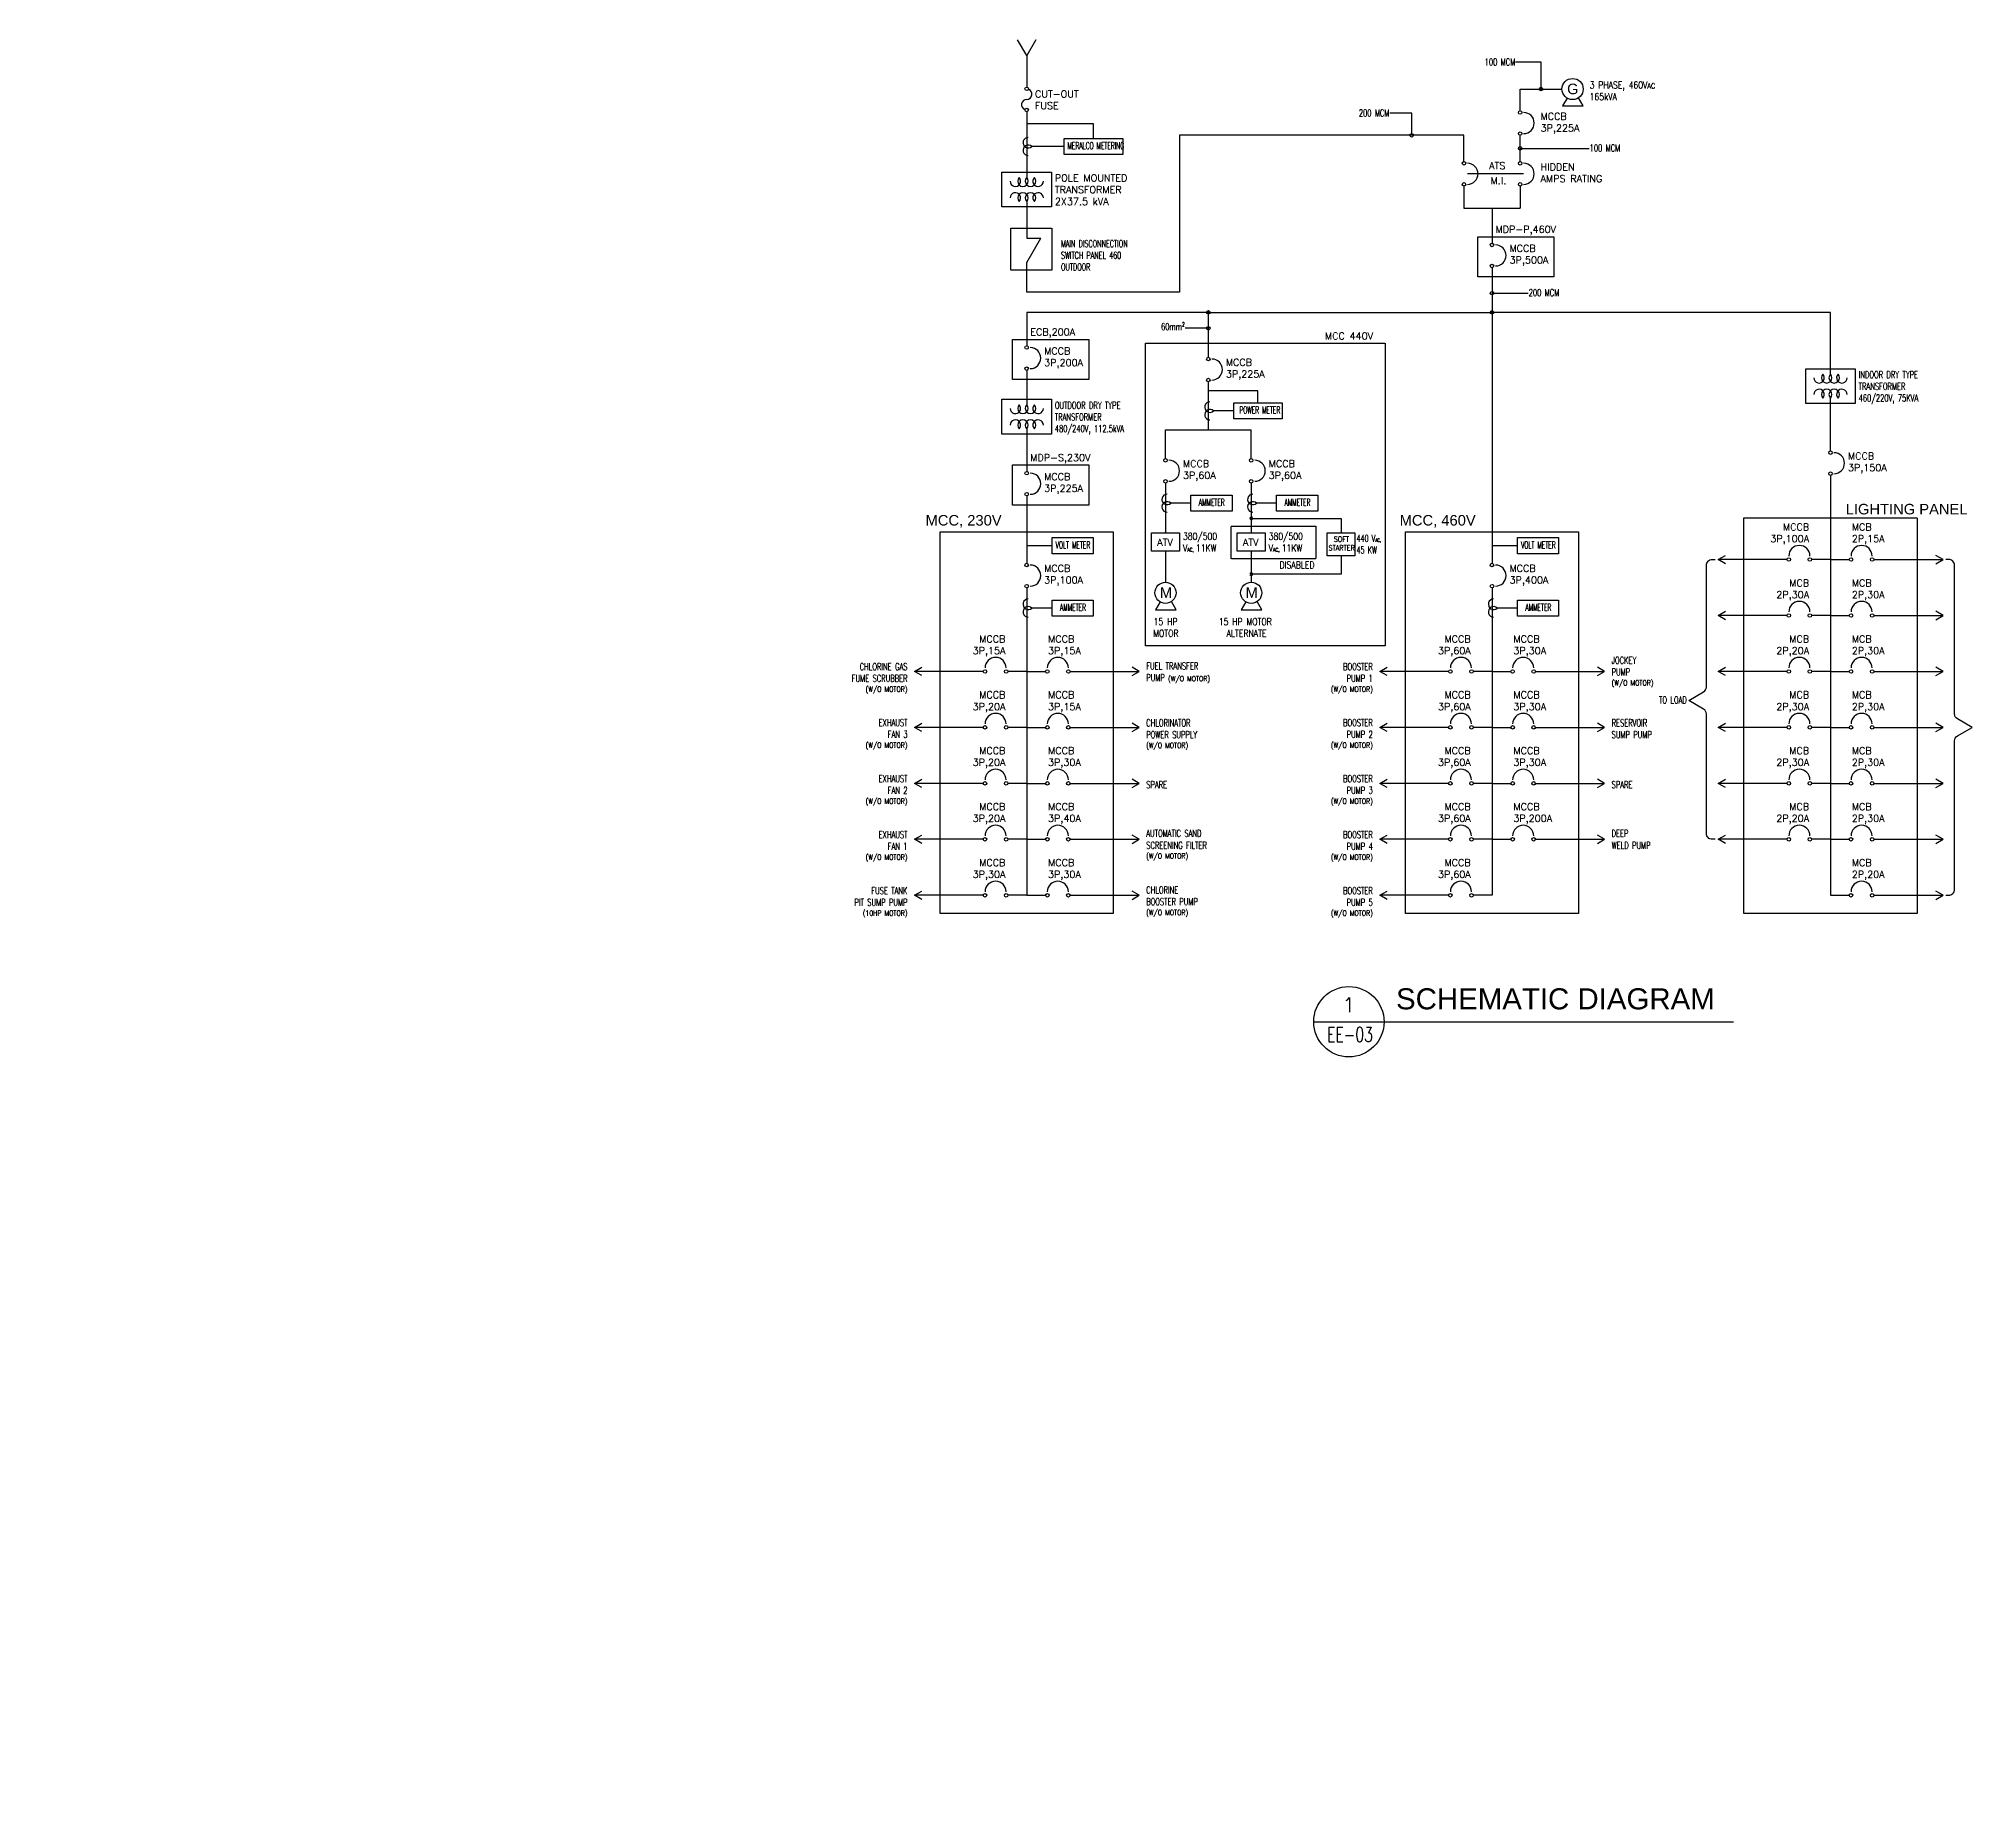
# Model space of a CAD drawing. Header units: inches. Extents: x 121959 to 321959, y 15247 to 215247.
# Drawn here: x 249513 to 277066, y 90820 to 116010 of the extents above; entities that cross this region are included whole.
import ezdxf

# ---------------------------------------------------------------- set-up
doc = ezdxf.new("R2010")
doc.units = ezdxf.units.IN
doc.header["$LTSCALE"] = 20
doc.header["$MEASUREMENT"] = 0
doc.linetypes.add('HIDDEN', pattern=[0.375, 0.25, -0.125])
doc.layers.get('0').update_dxf_attribs({"true_color": 0xc2ced6})
doc.layers.add('lighting', color=30, linetype='Continuous')
doc.styles.get("Standard").update_dxf_attribs({"font": 'arial.ttf'})
doc.dimstyles.get("Standard").update_dxf_attribs({"dimtxt": 0.18, "dimasz": 0.18, "dimexe": 0.18, "dimexo": 0.0625, "dimgap": 0.09, "dimtad": 0, "dimtih": 1, "dimtoh": 1, "dimdec": 4, "dimzin": 0, "dimdsep": 46, "dimtxsty": 'Standard', "dimcen": 0.09, "dimadec": 0, "dimazin": 0, "dimtfac": 1, "dimtdec": 4, "dimtofl": 0, "dimtmove": 0, "dimatfit": 3, "dimfxl": 1, "dimtolj": 1, "dimtzin": 0, "dimarcsym": 0})

msp = doc.modelspace()

# ---------------------------------------------------------------- hatches: boundary and pattern name
h = msp.add_hatch(color=8)
h.dxf.hatch_style = 1
edge = h.paths.add_edge_path()
edge.add_arc((266172, 112112), 25, 0, 360)
h = msp.add_hatch(color=8)
h.dxf.hatch_style = 1
edge = h.paths.add_edge_path()
edge.add_arc((270212, 112112), 25, 0, 360)

# ---------------------------------------------------------------- linework, layer by layer
at = {"color": 1}
for points in [[(263715, 115995), (263585, 115770), (263455, 115995)], [(263585, 115770), (263585, 115321)], [(270612, 114984), (270612, 115293), (271208, 115293)], [(263585, 114971), (263585, 114033)], [(271281, 115164), (271216, 115052), (271509, 115052), (271442, 115167)], [(269812, 114261), (269812, 114634), (265759, 114634), (265759, 112399), (263585, 112399), (263585, 112821)], [(270612, 114261), (270612, 114634)], [(269812, 113911), (269812, 113595)], [(270612, 113911), (270612, 113595)], [(263585, 113690), (263585, 113171)], [(269812, 113595), (270612, 113595)], [(270212, 113595), (270212, 113098)], [(263585, 112821), (263787, 113171)], [(263585, 113171), (263787, 113171)], [(270212, 112748), (270212, 108538)], [(263585, 112112), (263585, 111636)], [(266172, 112112), (263585, 112112)], [(266172, 111473), (266172, 112112), (270212, 112112)], [(275032, 112112), (270212, 112112)], [(275032, 111233), (275032, 112112)], [(263585, 111286), (263585, 110797)], [(266172, 110437), (266172, 111123)], [(266878, 110823), (266878, 110993), (266172, 110993)], [(275032, 110139), (275032, 110890)], [(263585, 110454), (263585, 109847)], [(265561, 110031), (265561, 110437), (266782, 110437)], [(266782, 110031), (266782, 110437)], [(265561, 109681), (265561, 108971)], [(266782, 109681), (266782, 108971)], [(275032, 109789), (275032, 108592)], [(263585, 109497), (263585, 108538)], [(266764, 109196), (266800, 109161)], [(266800, 109196), (266764, 109161)], [(266782, 109178), (268061, 109178), (268061, 108971)], [(265561, 108713), (265561, 108269)], [(266782, 108713), (266782, 108269)], [(268061, 108644), (268061, 108384), (266782, 108384)], [(273537, 108532), (273434, 108592), (273537, 108651)], [(274414, 108592), (273434, 108592)], [(275032, 108592), (274764, 108592)], [(275032, 108592), (275032, 105404)], [(275032, 108592), (275300, 108592)], [(275032, 108592), (275032, 103810)], [(275650, 108592), (276635, 108592)], [(276532, 108532), (276635, 108592), (276532, 108651)], [(266764, 108401), (266800, 108366)], [(266800, 108401), (266764, 108366)], [(263585, 108188), (263585, 106998)], [(270212, 108188), (270212, 106998)], [(265484, 107989), (265419, 107877), (265712, 107877), (265645, 107992)], [(266704, 107989), (266639, 107877), (266932, 107877), (266866, 107992)], [(273537, 107735), (273434, 107795), (273537, 107855)], [(274414, 107795), (273434, 107795)], [(275032, 107795), (274764, 107795)], [(275032, 107795), (275300, 107795)], [(275650, 107795), (276635, 107795)], [(276532, 107735), (276635, 107795), (276532, 107855)], [(262090, 106938), (261986, 106998), (262090, 107058)], [(262966, 106998), (261986, 106998)], [(263585, 106998), (263316, 106998)], [(263585, 106998), (263585, 103810)], [(263585, 106998), (263853, 106998)], [(263585, 106998), (263585, 103810)], [(264203, 106998), (265188, 106998)], [(265085, 106938), (265188, 106998), (265085, 107058)], [(268717, 106938), (268614, 106998), (268717, 107058)], [(269594, 106998), (268614, 106998)], [(270212, 106998), (269944, 106998)], [(270212, 106998), (270212, 103810)], [(270212, 106998), (270480, 106998)], [(270212, 106998), (270212, 103810)], [(270830, 106998), (271815, 106998)], [(271712, 106938), (271815, 106998), (271712, 107058)], [(273537, 106938), (273434, 106998), (273537, 107058)], [(274414, 106998), (273434, 106998)], [(275032, 106998), (274764, 106998)], [(275032, 106998), (275300, 106998)], [(275650, 106998), (276635, 106998)], [(276532, 106938), (276635, 106998), (276532, 107058)], [(262090, 106141), (261986, 106201), (262090, 106261)], [(262966, 106201), (261986, 106201)], [(263585, 106201), (263316, 106201)], [(263585, 106201), (263853, 106201)], [(264203, 106201), (265188, 106201)], [(265085, 106141), (265188, 106201), (265085, 106261)], [(268717, 106141), (268614, 106201), (268717, 106261)], [(269594, 106201), (268614, 106201)], [(270212, 106201), (269944, 106201)], [(270212, 106201), (270480, 106201)], [(270830, 106201), (271815, 106201)], [(271712, 106141), (271815, 106201), (271712, 106261)], [(273537, 106141), (273434, 106201), (273537, 106261)], [(274414, 106201), (273434, 106201)], [(275032, 106201), (274764, 106201)], [(275032, 106201), (275300, 106201)], [(275650, 106201), (276635, 106201)], [(276532, 106141), (276635, 106201), (276532, 106261)], [(262090, 105345), (261986, 105404), (262090, 105464)], [(262966, 105404), (261986, 105404)], [(263585, 105404), (263316, 105404)], [(263585, 105404), (263853, 105404)], [(264203, 105404), (265188, 105404)], [(265085, 105345), (265188, 105404), (265085, 105464)], [(268717, 105345), (268614, 105404), (268717, 105464)], [(269594, 105404), (268614, 105404)], [(270212, 105404), (269944, 105404)], [(270212, 105404), (270480, 105404)], [(270830, 105404), (271815, 105404)], [(271712, 105345), (271815, 105404), (271712, 105464)], [(273537, 105345), (273434, 105404), (273537, 105464)], [(274414, 105404), (273434, 105404)], [(275032, 105404), (274764, 105404)], [(275032, 105404), (275300, 105404)], [(275650, 105404), (276635, 105404)], [(276532, 105345), (276635, 105404), (276532, 105464)], [(262090, 104548), (261986, 104607), (262090, 104667)], [(262966, 104607), (261986, 104607)], [(263585, 104607), (263316, 104607)], [(263585, 104607), (263853, 104607)], [(264203, 104607), (265188, 104607)], [(265085, 104548), (265188, 104607), (265085, 104667)], [(268717, 104548), (268614, 104607), (268717, 104667)], [(269594, 104607), (268614, 104607)], [(270212, 104607), (269944, 104607)], [(270212, 104607), (270480, 104607)], [(270830, 104607), (271815, 104607)], [(271712, 104548), (271815, 104607), (271712, 104667)], [(273537, 104548), (273434, 104607), (273537, 104667)], [(274414, 104607), (273434, 104607)], [(275032, 104607), (274764, 104607)], [(275032, 104607), (275300, 104607)], [(275650, 104607), (276635, 104607)], [(276532, 104548), (276635, 104607), (276532, 104667)], [(262090, 103751), (261986, 103810), (262090, 103870)], [(262966, 103810), (261986, 103810)], [(263585, 103810), (263316, 103810)], [(263585, 103810), (263853, 103810)], [(264203, 103810), (265188, 103810)], [(265085, 103751), (265188, 103810), (265085, 103870)], [(268717, 103751), (268614, 103810), (268717, 103870)], [(269594, 103810), (268614, 103810)], [(270212, 103810), (269944, 103810)], [(275032, 103810), (275300, 103810)], [(275650, 103810), (276635, 103810)], [(276532, 103751), (276635, 103810), (276532, 103870)], [(267671, 102008), (273652, 102008)]]:
    msp.add_lwpolyline(points, dxfattribs=at)
for points in [[(264120, 114589), (264952, 114589), (264952, 114361), (264120, 114361)], [(263232, 114110), (263937, 114110), (263937, 113614), (263232, 113614)], [(270010, 113190), (271094, 113190), (271094, 112618), (270010, 112618)], [(263382, 111728), (264467, 111728), (264467, 111157), (263382, 111157)], [(274680, 111309), (275385, 111309), (275385, 110814), (274680, 110814)], [(263232, 110874), (263937, 110874), (263937, 110378), (263232, 110378)], [(266534, 110823), (267221, 110823), (267221, 110595), (266534, 110595)], [(263382, 109939), (264467, 109939), (264467, 109367), (263382, 109367)], [(265924, 109509), (266510, 109509), (266510, 109280), (265924, 109280)], [(267144, 109509), (267730, 109509), (267730, 109280), (267144, 109280)], [(263947, 108904), (264533, 108904), (264533, 108675), (263947, 108675)], [(265362, 108971), (265761, 108971), (265761, 108713), (265362, 108713)], [(266583, 108971), (266981, 108971), (266981, 108713), (266583, 108713)], [(267862, 108971), (268260, 108971), (268260, 108644), (267862, 108644)], [(270575, 108904), (271160, 108904), (271160, 108675), (270575, 108675)], [(263947, 108015), (264533, 108015), (264533, 107787), (263947, 107787)], [(270575, 108015), (271160, 108015), (271160, 107787), (270575, 107787)]]:
    msp.add_lwpolyline(points, close=True, dxfattribs=at)
at = {"color": 1, "linetype": 'HIDDEN'}
msp.add_lwpolyline([(270662, 114086), (269862, 114086)], dxfattribs=at)
for points in [[(263356, 113312), (263944, 113312), (263944, 112714), (263356, 112714)], [(265277, 111675), (268692, 111675), (268692, 107362), (265277, 107362)], [(273799, 109186), (276265, 109186), (276265, 103551), (273799, 103551)], [(262351, 108987), (264818, 108987), (264818, 103551), (262351, 103551)], [(266498, 109069), (267704, 109069), (267704, 108601), (266498, 108601)], [(268979, 108987), (271445, 108987), (271445, 103551), (268979, 103551)]]:
    msp.add_lwpolyline(points, close=True, dxfattribs=at)
at = {"color": 1}
for points in [[(273388, 104607), (273347, 104607, -0.414214), (273265, 104689), (273265, 106392, 0.267949), (273224, 106463), (273013, 106585), (273224, 106707, 0.267949), (273265, 106778), (273265, 108510, -0.414214), (273347, 108592), (273388, 108592)], [(276676, 103810), (276717, 103810, 0.414214), (276799, 103892), (276799, 106008, -0.267949), (276840, 106079), (277052, 106201), (276840, 106323, -0.267949), (276799, 106394), (276799, 108510, 0.414214), (276717, 108592), (276676, 108592)]]:
    msp.add_lwpolyline(points, format="xyb", dxfattribs=at)
msp.add_circle((221959, 115247), 100000)
for centre, radius in [((263585, 115296), 25), ((271359, 115293), 151), ((263585, 114996), 25), ((270612, 114959), 25), ((270612, 114659), 25), ((269812, 114236), 25), ((270612, 114236), 25), ((269812, 113936), 25), ((270612, 113936), 25), ((270212, 113073), 25), ((270212, 112773), 25), ((266172, 112112), 25), ((270212, 112112), 25), ((263585, 111611), 25), ((263585, 111311), 25), ((266172, 111448), 25), ((266172, 111148), 25), ((265561, 110006), 25), ((266782, 110006), 25), ((275032, 110114), 25), ((263585, 109822), 25), ((265561, 109706), 25), ((266782, 109706), 25), ((275032, 109814), 25), ((263585, 109522), 25), ((274439, 108592), 25), ((274739, 108592), 25), ((275325, 108592), 25), ((275625, 108592), 25), ((263585, 108513), 25), ((270212, 108513), 25), ((263585, 108213), 25), ((265561, 108118), 151), ((266782, 108118), 151), ((270212, 108213), 25), ((274439, 107795), 25), ((274739, 107795), 25), ((275325, 107795), 25), ((275625, 107795), 25), ((262991, 106998), 25), ((263291, 106998), 25), ((263878, 106998), 25), ((264178, 106998), 25), ((269619, 106998), 25), ((269919, 106998), 25), ((270505, 106998), 25), ((270805, 106998), 25), ((274439, 106998), 25), ((274739, 106998), 25), ((275325, 106998), 25), ((275625, 106998), 25), ((262991, 106201), 25), ((263291, 106201), 25), ((263878, 106201), 25), ((264178, 106201), 25), ((269619, 106201), 25), ((269919, 106201), 25), ((270505, 106201), 25), ((270805, 106201), 25), ((274439, 106201), 25), ((274739, 106201), 25), ((275325, 106201), 25), ((275625, 106201), 25), ((262991, 105404), 25), ((263291, 105404), 25), ((263878, 105404), 25), ((264178, 105404), 25), ((269619, 105404), 25), ((269919, 105404), 25), ((270505, 105404), 25), ((270805, 105404), 25), ((274439, 105404), 25), ((274739, 105404), 25), ((275325, 105404), 25), ((275625, 105404), 25), ((262991, 104607), 25), ((263291, 104607), 25), ((263878, 104607), 25), ((264178, 104607), 25), ((269619, 104607), 25), ((269919, 104607), 25), ((270505, 104607), 25), ((270805, 104607), 25), ((274439, 104607), 25), ((274739, 104607), 25), ((275325, 104607), 25), ((275625, 104607), 25), ((262991, 103810), 25), ((263291, 103810), 25), ((263878, 103810), 25), ((264178, 103810), 25), ((269619, 103810), 25), ((269919, 103810), 25), ((275325, 103810), 25), ((275625, 103810), 25), ((268173, 102008), 501)]:
    msp.add_circle(centre, radius, dxfattribs=at)
for centre, radius, start, end in [((263585, 115221), 75, 270, 70.8119), ((263585, 115071), 75, 90, 250.8119), ((270662, 114809), 150, 270, 90), ((263607, 114529), 75, 90, 313.9908), ((263607, 114421), 75, 46.0092, 270), ((269862, 114086), 150, 270, 90), ((270662, 114086), 150, 270, 90), ((263423, 113981), 75, 180, 43.9908), ((263423, 113742), 75, 316.0092, 180), ((263531, 113981), 75, 136.0092, 43.9908), ((263531, 113742), 75, 316.0092, 223.9908), ((263639, 113981), 75, 136.0092, 43.9908), ((263639, 113742), 75, 316.0092, 223.9908), ((263747, 113981), 75, 136.0092, 0), ((263747, 113742), 75, 0, 223.9908), ((270262, 112923), 150, 270, 90), ((263635, 111461), 150, 270, 90), ((266222, 111298), 150, 270, 90), ((274870, 111181), 75, 180, 43.9908), ((274978, 111181), 75, 136.0092, 43.9908), ((275086, 111181), 75, 136.0092, 43.9908), ((275194, 111181), 75, 136.0092, 0), ((263423, 110745), 75, 180, 43.9908), ((263531, 110745), 75, 136.0092, 43.9908), ((263639, 110745), 75, 136.0092, 43.9908), ((263747, 110745), 75, 136.0092, 0), ((266194, 110763), 75, 90, 313.9908), ((274870, 110942), 75, 316.0092, 180), ((274978, 110942), 75, 316.0092, 223.9908), ((275086, 110942), 75, 316.0092, 223.9908), ((275194, 110942), 75, 0, 223.9908), ((263423, 110506), 75, 316.0092, 180), ((263531, 110506), 75, 316.0092, 223.9908), ((263639, 110506), 75, 316.0092, 223.9908), ((263747, 110506), 75, 0, 223.9908), ((266194, 110655), 75, 46.0092, 270), ((265611, 109856), 150, 270, 90), ((266832, 109856), 150, 270, 90), ((275082, 109964), 150, 270, 90), ((263635, 109672), 150, 270, 90), ((265584, 109448), 75, 90, 313.9908), ((265584, 109341), 75, 46.0092, 270), ((266805, 109448), 75, 90, 313.9908), ((266805, 109341), 75, 46.0092, 270), ((274589, 108642), 150, 0, 180), ((275475, 108642), 150, 0, 180), ((263635, 108363), 150, 270, 90), ((270262, 108363), 150, 270, 90), ((263607, 107955), 75, 90, 313.9908), ((270235, 107955), 75, 90, 313.9908), ((263607, 107847), 75, 46.0092, 270), ((270235, 107847), 75, 46.0092, 270), ((274589, 107845), 150, 0, 180), ((275475, 107845), 150, 0, 180), ((263141, 107048), 150, 0, 180), ((264028, 107048), 150, 0, 180), ((269769, 107048), 150, 0, 180), ((270655, 107048), 150, 0, 180), ((274589, 107048), 150, 0, 180), ((275475, 107048), 150, 0, 180), ((263141, 106251), 150, 0, 180), ((264028, 106251), 150, 0, 180), ((269769, 106251), 150, 0, 180), ((270655, 106251), 150, 0, 180), ((274589, 106251), 150, 0, 180), ((275475, 106251), 150, 0, 180), ((263141, 105454), 150, 0, 180), ((264028, 105454), 150, 0, 180), ((269769, 105454), 150, 0, 180), ((270655, 105454), 150, 0, 180), ((274589, 105454), 150, 0, 180), ((275475, 105454), 150, 0, 180), ((263141, 104657), 150, 0, 180), ((264028, 104657), 150, 0, 180), ((269769, 104657), 150, 0, 180), ((270655, 104657), 150, 0, 180), ((274589, 104657), 150, 0, 180), ((275475, 104657), 150, 0, 180), ((263141, 103860), 150, 0, 180), ((264028, 103860), 150, 0, 180), ((269769, 103860), 150, 0, 180), ((275475, 103860), 150, 0, 180)]:
    msp.add_arc(centre, radius, start, end, dxfattribs=at)

# ---------------------------------------------------------------- texts
at = {"color": 2}
for s, width, insert, char_height, attachment_point in [('{\\Fromans|c0;\\W0.7;100 MCM}', 1402.42, (270542, 115728), 100, 3), ('{\\Fromans|c0;CUT-OUT\\PFUSE}', 853.21, (263703, 115271), 100, 1), ('\\pi20.68;G', 180.11, (271260, 115370), 150, 1), ('{\\Fromans|c0;\\W0.8;3 PHASE, 460V\\H0.75x;AC\\H1.3333x;\\P165kVA}', 1527.87, (271602, 115400), 100, 1), ('{\\Fromans|c0;\\W0.7;200 MCM}', 1402.42, (268750, 115003), 100, 3), ('{\\Fromans|c0;MCCB\\P3P,225A}', 853.21, (270903, 114954), 100, 1), ('\\pi540.46;{\\Fromans|c0;\\W0.5;MERALCO METERING}', 1809.49, (263625, 114536), 100, 1), ('{\\Fromans|c0;\\W0.7;100 MCM}', 1402.42, (271602, 114504), 100, 1), ('{\\Fromans|c0;POLE MOUNTED\\PTRANSFORMER\\P2X37.5 kVA}', 1558.14, (263985, 114075), 100, 1), ('{\\Fromans|c0;ATS}', 853.21, (270171, 114251), 100, 1), ('{\\Fromans|c0;HIDDEN\\PAMPS RATING}', 1672.1, (270903, 114232), 100, 1), ('{\\Fromans|c0;M.I.}', 853.21, (270191, 114037), 100, 1), ('{\\Fromans|c0;MDP-P,460V}', 853.21, (270262, 113343), 100, 1), ('{\\Fromans|c0;\\W0.6;MAIN DISCONNECTION\\PSWITCH PANEL 460\\POUTDOOR}', 2102.33, (264073, 113142), 100, 1), ('{\\Fromans|c0;MCCB\\P3P,500A}', 853.21, (270461, 113075), 100, 1), ('{\\Fromans|c0;\\W0.7;200 MCM}', 1402.42, (270734, 112443), 100, 1), ('{\\Fromans|c0;ECB,200A}', 853.21, (263635, 111881), 100, 1), ('{\\Fromans|c0;\\W0.7;60mm²}', 1402.42, (265834, 111959), 100, 3), ('{\\Fromans|c0;MCCB\\P3P,200A}', 853.21, (263833, 111614), 100, 1), ('{\\Fromans|c0;MCC 440V}', 853.21, (267832, 111828), 100, 1), ('{\\Fromans|c0;MCCB\\P3P,225A}', 853.21, (266421, 111450), 100, 1), ('\\A1;{\\Fromans|c0;\\W0.7;INDOOR DRY TYPE\\PTRANSFORMER\\P460/220V, 75KVA}', 1558.14, (275433, 111274), 100, 1), ('\\A1;{\\Fromans|c0;\\W0.7;OUTDOOR DRY TYPE\\PTRANSFORMER\\P480/240V, 112.5kVA}', 1558.14, (263985, 110838), 100, 1), ('\\pi334.71;{\\Fromans|c0;\\W0.5;POWER METER}', 1193.22, (266279, 110770), 100, 1), ('{\\Fromans|c0;MDP-S,230V}', 853.21, (263635, 110091), 100, 1), ('{\\Fromans|c0;MCCB\\P3P,60A}', 853.21, (265810, 110008), 100, 1), ('{\\Fromans|c0;MCCB\\P3P,60A}', 853.21, (267031, 110008), 100, 1), ('{\\Fromans|c0;MCCB\\P3P,150A}', 853.21, (275281, 110116), 100, 1), ('{\\Fromans|c0;MCCB\\P3P,225A}', 853.21, (263833, 109824), 100, 1), ('\\pi433.52;{\\Fromans|c0;\\W0.5;AMMETER}', 1193.22, (265602, 109456), 100, 1), ('\\pi433.52;{\\Fromans|c0;\\W0.5;AMMETER}', 1193.22, (266823, 109456), 100, 1), ('MCC, 230V', 1279.52, (263227, 109226), 150, 3), ('MCC, 460V', 1635.48, (269979, 109226), 150, 3), ('LIGHTING PANEL', 1936.66, (275249, 109385), 150, 1), ('\\pi371.61;{\\Fromans|c0;\\W0.5;VOLT METER}', 1193.22, (263625, 108851), 100, 1), ('\\pi118.66;{\\Fromans|c0;ATV}', 475.42, (265325, 108885), 100, 1), ('{\\Fromans|c0;\\W0.8;380/500\\PV\\H0.5x;AC, \\H2x;11KW}', 853.21, (265810, 108973), 100, 1), ('\\pi118.66;{\\Fromans|c0;ATV}', 475.42, (266545, 108885), 100, 1), ('{\\Fromans|c0;\\W0.8;380/500\\PV\\H0.5x;AC, \\H2x;11KW}', 853.21, (267031, 108973), 100, 1), ('\\pi134.85;{\\Fromans|c0;\\W0.8;SOFT\\P\\pi59.137;STARTER}', 475.42, (267824, 108920), 75, 1), ('{\\Fromans|c0;\\W0.6;440 V\\H0.5x;AC, \\P\\H2x;45 KW}', 853.21, (268282, 108943), 100, 1), ('\\pi371.61;{\\Fromans|c0;\\W0.5;VOLT METER}', 1193.22, (270253, 108851), 100, 1), ('{\\Fromans|c0;MCCB\\P3P,100A}', 853.21, (274728, 109106), 100, 3), ('{\\Fromans|c0;MCB\\P2P,15A}', 853.21, (275336, 109106), 100, 1), ('{\\Fromans|c0;\\W0.8;DISABLED}', 853.21, (267186, 108563), 100, 1), ('{\\Fromans|c0;MCCB\\P3P,100A}', 853.21, (263833, 108515), 100, 1), ('{\\Fromans|c0;MCCB\\P3P,400A}', 853.21, (270461, 108515), 100, 1), ('{\\Fromans|c0;MCB\\P2P,30A}', 853.21, (274728, 108309), 100, 3), ('{\\Fromans|c0;MCB\\P2P,30A}', 853.21, (275336, 108309), 100, 1), ('\\pi18.48;M', 180.11, (265463, 108195), 150, 1), ('\\pi18.48;M', 180.11, (266683, 108195), 150, 1), ('\\pi433.52;{\\Fromans|c0;\\W0.5;AMMETER}', 1193.22, (263625, 107963), 100, 1), ('\\pi49.998;{\\Fromans|c0;\\W0.8;15 HP\\P\\pi44.284;MOTOR}', 461.9, (265342, 107757), 100, 1), ('\\pi141.17;{\\Fromans|c0;\\W0.8;15 HP MOTOR \\P\\pi251.64;ALTERNATE}', 1124.24, (266179, 107757), 100, 1), ('\\pi433.52;{\\Fromans|c0;\\W0.5;AMMETER}', 1193.22, (270253, 107963), 100, 1), ('{\\Fromans|c0;MCCB\\P3P,15A}', 853.21, (263281, 107512), 100, 3), ('{\\Fromans|c0;MCCB\\P3P,15A}', 853.21, (263889, 107512), 100, 1), ('{\\Fromans|c0;MCCB\\P3P,60A}', 853.21, (269908, 107512), 100, 3), ('{\\Fromans|c0;MCCB\\P3P,30A}', 853.21, (270516, 107512), 100, 1), ('{\\Fromans|c0;MCB\\P2P,20A}', 853.21, (274728, 107512), 100, 3), ('{\\Fromans|c0;MCB\\P2P,30A}', 853.21, (275336, 107512), 100, 1), ('{\\Fromans|c0;\\W0.7;JOCKEY\\PPUMP\\P\\H0.75x;(W/O MOTOR)}', 1909.77, (271915, 107206), 100, 1), ('{\\Fromans|c0;\\W0.7;CHLORINE GAS\\PFUME SCRUBBER\\P\\H0.75x;(W/O MOTOR)}', 1402.42, (261887, 107115), 100, 3), ('{\\Fromans|c0;\\W0.7;FUEL TRANSFER\\PPUMP \\H0.75x;(W/O MOTOR)}', 1909.77, (265287, 107124), 100, 1), ('{\\Fromans|c0;\\W0.7;BOOSTER\\PPUMP 1\\P\\H0.75x;(W/O MOTOR)}', 1402.42, (268514, 107115), 100, 3), ('{\\Fromans|c0;MCCB\\P3P,20A}', 853.21, (263281, 106715), 100, 3), ('{\\Fromans|c0;MCCB\\P3P,15A}', 853.21, (263889, 106715), 100, 1), ('{\\Fromans|c0;MCCB\\P3P,60A}', 853.21, (269908, 106715), 100, 3), ('{\\Fromans|c0;MCCB\\P3P,30A}', 853.21, (270516, 106715), 100, 1), ('{\\Fromans|c0;\\W0.7;TO LOAD}', 1552.28, (272986, 106643), 100, 3), ('{\\Fromans|c0;MCB\\P2P,30A}', 853.21, (274728, 106715), 100, 3), ('{\\Fromans|c0;MCB\\P2P,30A}', 853.21, (275336, 106715), 100, 1), ('{\\Fromans|c0;\\W0.7;EXHAUST\\PFAN 3\\P\\H0.75x;(W/O MOTOR)}', 853.21, (261887, 106318), 100, 3), ('{\\Fromans|c0;\\W0.7;CHLORINATOR\\PPOWER SUPPLY\\P\\H0.75x;(W/O MOTOR)}', 1680.27, (265287, 106316), 100, 1), ('{\\Fromans|c0;\\W0.7;BOOSTER\\PPUMP 2\\P\\H0.75x;(W/O MOTOR)}', 853.21, (268514, 106318), 100, 3), ('{\\Fromans|c0;\\W0.7;RESERVOIR\\PSUMP PUMP}', 1680.27, (271915, 106316), 100, 1), ('{\\Fromans|c0;MCCB\\P3P,20A}', 853.21, (263281, 105918), 100, 3), ('{\\Fromans|c0;MCCB\\P3P,30A}', 853.21, (263889, 105918), 100, 1), ('{\\Fromans|c0;MCCB\\P3P,60A}', 853.21, (269908, 105918), 100, 3), ('{\\Fromans|c0;MCCB\\P3P,30A}', 853.21, (270516, 105918), 100, 1), ('{\\Fromans|c0;MCB\\P2P,30A}', 853.21, (274728, 105918), 100, 3), ('{\\Fromans|c0;MCB\\P2P,30A}', 853.21, (275336, 105918), 100, 1), ('{\\Fromans|c0;\\W0.7;EXHAUST\\PFAN 2\\P\\H0.75x;(W/O MOTOR)}', 853.21, (261887, 105521), 100, 3), ('{\\Fromans|c0;\\W0.7;SPARE}', 853.21, (265287, 105435), 100, 1), ('{\\Fromans|c0;\\W0.7;BOOSTER\\PPUMP 3\\P\\H0.75x;(W/O MOTOR)}', 853.21, (268514, 105521), 100, 3), ('{\\Fromans|c0;\\W0.7;SPARE}', 853.21, (271915, 105435), 100, 1), ('{\\Fromans|c0;MCCB\\P3P,20A}', 853.21, (263281, 105122), 100, 3), ('{\\Fromans|c0;MCCB\\P3P,40A}', 853.21, (263889, 105122), 100, 1), ('{\\Fromans|c0;MCCB\\P3P,60A}', 853.21, (269908, 105122), 100, 3), ('{\\Fromans|c0;MCCB\\P3P,200A}', 853.21, (270516, 105122), 100, 1), ('{\\Fromans|c0;MCB\\P2P,20A}', 853.21, (274728, 105122), 100, 3), ('{\\Fromans|c0;MCB\\P2P,30A}', 853.21, (275336, 105122), 100, 1), ('{\\Fromans|c0;\\W0.7;EXHAUST\\PFAN 1\\P\\H0.75x;(W/O MOTOR)}', 853.21, (261887, 104724), 100, 3), ('{\\Fromans|c0;\\W0.7;AUTOMATIC SAND\\PSCREENING FILTER\\P\\H0.75x;(W/O MOTOR)}', 1552.28, (265287, 104740), 100, 1), ('{\\Fromans|c0;\\W0.7;BOOSTER\\PPUMP 4\\P\\H0.75x;(W/O MOTOR)}', 853.21, (268514, 104724), 100, 3), ('{\\Fromans|c0;\\W0.7;DEEP\\PWELD PUMP}', 1552.28, (271915, 104740), 100, 1), ('{\\Fromans|c0;MCCB\\P3P,30A}', 853.21, (263281, 104325), 100, 3), ('{\\Fromans|c0;MCCB\\P3P,30A}', 853.21, (263889, 104325), 100, 1), ('{\\Fromans|c0;MCCB\\P3P,60A}', 853.21, (269908, 104325), 100, 3), ('{\\Fromans|c0;MCB\\P2P,20A}', 853.21, (275336, 104325), 100, 1), ('{\\Fromans|c0;\\W0.7;FUSE TANK\\PPIT SUMP PUMP\\P\\H0.75x;(10HP MOTOR)}', 2038.3, (261887, 103927), 100, 3), ('{\\Fromans|c0;\\W0.7;CHLORINE\\PBOOSTER PUMP\\P\\H0.75x;(W/O MOTOR)}', 1488.73, (265287, 103934), 100, 1), ('{\\Fromans|c0;\\W0.7;BOOSTER\\PPUMP 5\\P\\H0.75x;(W/O MOTOR)}', 2038.3, (268514, 103927), 100, 3), ('\\pi258.08;SCHEMATIC DIAGRAM', 5006.13, (268586, 102485), 300, 1)]:
    msp.add_mtext_dynamic_manual_height_columns(s, width=width, gutter_width=1, heights=[0], dxfattribs=dict(at, insert=insert, char_height=char_height, attachment_point=attachment_point))
at = {"layer": 'lighting', "color": 2, "char_height": 210, "attachment_point": 1}
for s, insert in [('{\\Fromans|c0;1}', (268081, 102353)), ('{\\Fromans|c0;\\W0.7;EE-03}', (267861, 101933))]:
    msp.add_mtext_dynamic_manual_height_columns(s, width=20539.55, gutter_width=1, heights=[0], dxfattribs=dict(at, insert=insert))

# ---------------------------------------------------------------- leaders
at = {"color": 1}
for points, override in [([(270910, 115293), (270910, 115675), (270548, 115675)], {"dimasz": 50, "dimldrblk": 'Origin'}), ([(269068, 114634), (269068, 114949), (268756, 114949)], {"dimasz": 50, "dimldrblk": 'Origin'}), ([(264536, 114589), (264536, 114798), (263585, 114798)], {"dimgap": 0.09, "dimtad": 0}), ([(264120, 114475), (263659, 114475)], {"dimgap": 0.09, "dimtad": 0}), ([(270612, 114448), (271596, 114448)], {"dimasz": 50, "dimldrblk": 'Origin'}), ([(270212, 112387), (270727, 112387)], {"dimasz": 50, "dimldrblk": 'Origin'}), ([(266172, 111886), (265840, 111886)], {"dimasz": 50, "dimgap": 0.09, "dimtad": 0, "dimldrblk": 'Origin'}), ([(266534, 110709), (266246, 110709)], {"dimgap": 0.09, "dimtad": 0}), ([(265924, 109395), (265636, 109395)], {"dimgap": 0.09, "dimtad": 0}), ([(267144, 109395), (266857, 109395)], {"dimgap": 0.09, "dimtad": 0}), ([(263947, 108789), (263585, 108789)], {"dimgap": 0.09, "dimtad": 0}), ([(270575, 108789), (270212, 108789)], {"dimgap": 0.09, "dimtad": 0}), ([(263947, 107901), (263659, 107901)], {"dimgap": 0.09, "dimtad": 0}), ([(270575, 107901), (270287, 107901)], {"dimgap": 0.09, "dimtad": 0})]:
    msp.add_leader(points, dimstyle='Standard', override=override, dxfattribs=at)

doc.saveas('drawing.dxf')
